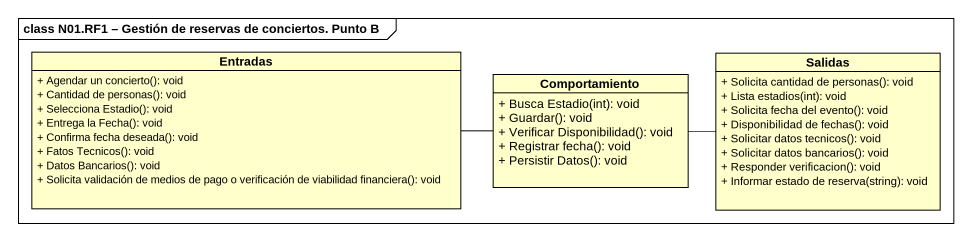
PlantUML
@startuml
mainframe class N01.RF1 – Gestión de reservas de conciertos. Punto B
hide circle
hide empty members
skinparam classAttributeIconSize 0
class Entradas {
  + Agendar un concierto(): void
  + Cantidad de personas(): void
  + Selecciona Estadio(): void
  + Entrega la Fecha(): void
  + Confirma fecha deseada(): void
  + Fatos Tecnicos(): void
  + Datos Bancarios(): void
  + Solicita validación de medios de pago o verificación de viabilidad financiera(): void
}
class Salidas {
  + Solicita cantidad de personas(): void
  + Lista estadios(int): void
  + Solicita fecha del evento(): void
  + Disponibilidad de fechas(): void
  + Solicitar datos tecnicos(): void
  + Solicitar datos bancarios(): void
  + Responder verificacion(): void
  + Informar estado de reserva(string): void
}
class Comportamiento {
  + Busca Estadio(int): void
  + Guardar(): void
  + Verificar Disponibilidad(): void
  + Registrar fecha(): void
  + Persistir Datos(): void
}
Entradas -right- Comportamiento
Comportamiento -right- Salidas
@enduml
